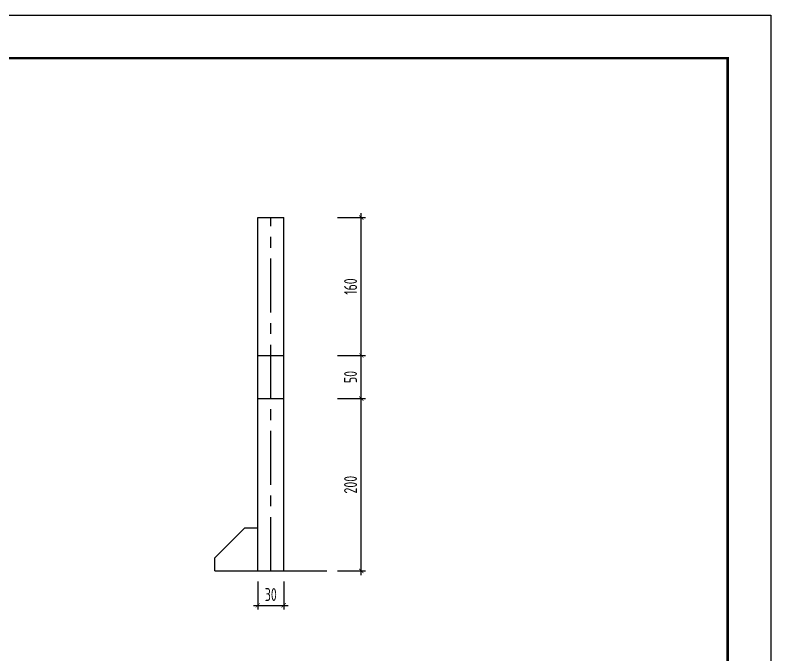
# Model space of a CAD drawing. Extents: x -100 to 128588, y -100 to 34507.
# Drawn here: x 41161 to 58692, y 14850 to 29700 of the extents above; entities that cross this region are included whole.
import ezdxf
from ezdxf.enums import TextEntityAlignment as Align

# ---------------------------------------------------------------- set-up
doc = ezdxf.new("R2010")
doc.units = 0
doc.header["$LTSCALE"] = 1000
doc.linetypes.add('CENTER', pattern=[2, 1.25, -0.25, 0.25, -0.25])
doc.layers.get('0').update_dxf_attribs({"linetype": 'CONTINUOUS'})
doc.layers.get('Defpoints').update_dxf_attribs({"linetype": 'CONTINUOUS'})
doc.layers.add('1粗实线', color=1, linetype='CONTINUOUS', lineweight=30)
doc.layers.add('HFZT', color=5, linetype='CONTINUOUS', lineweight=15)
doc.styles.add('TSSD_Dimension', font='tssdeng.shx', dxfattribs={"width": 0.7, "bigfont": 'hztxt.shx'})
doc.styles.add('TSSD_NORM', font='tssdeng.shx', dxfattribs={"width": 0.7, "bigfont": 'hztxt.shx'})
doc.dimstyles.new('TSSD_100_100', dxfattribs={"dimtxt": 300, "dimasz": 100, "dimexe": 100, "dimexo": 250, "dimgap": 100, "dimtad": 1, "dimdec": 0, "dimzin": 0, "dimdsep": 46, "dimtxsty": 'TSSD_Dimension', "dimblk": 'ARCHTICK', "dimblk1": 'ARCHTICK', "dimblk2": 'ARCHTICK', "dimcen": 0, "dimdle": 100, "dimclrt": 7, "dimadec": 0, "dimazin": 0, "dimtfac": 1, "dimtdec": 0, "dimtix": 1, "dimtmove": 2, "dimatfit": 3, "dimfxl": 1, "dimtolj": 1, "dimtzin": 0, "dimarcsym": 0})

# ---------------------------------------------------------------- blocks, each defined once
blk = doc.blocks.new('DETK')
at = {"color": 7, "linetype": 'Continuous'}
blk.add_lwpolyline([(0, 0), (0, 29700), (42000, 29700), (42000, 0), (0, 0)], dxfattribs=at)
at = {"layer": '1粗实线', "color": 7, "linetype": 'Continuous', "const_width": 60}
blk.add_lwpolyline([(2500, 1000), (2500, 28700), (41000, 28700), (41000, 1000), (2500, 1000)], dxfattribs=at)
at = {"layer": 'HFZT', "color": 2, "style": 'TSSD_NORM', "width": 0.7}
for tag, height, p in [('比例尺', 250, (40275, 3100)), ('图号', 250, (37501, 1700)), ('日期', 250, (40275, 1700)), ('图名', 400, (31926, 1425))]:
    blk.add_attdef(tag, text='', height=height, dxfattribs=at).set_placement(p, align=Align.MIDDLE)
blk = doc.blocks.new('_ArchTick')
at = {"color": 0, "linetype": 'ByBlock', "const_width": 0.15}
blk.add_lwpolyline([(-0.5, -0.5), (0.5, 0.5)], dxfattribs=at)
blk = doc.blocks.new('*D296')
at = {"color": 0, "lineweight": -2, "transparency": 16777216}
for p, q in [((46792, 16550), (46792, 15900)), ((47392, 16550), (47392, 15900)), ((46692, 16000), (47492, 16000))]:
    blk.add_line(p, q, dxfattribs=at)
at = {"layer": 'Defpoints', "color": 0, "transparency": 16777216}
for p in [(46792, 16800), (47392, 16800), (47392, 16000)]:
    blk.add_point(p, dxfattribs=at)
at = {"color": 0, "lineweight": -2, "transparency": 16777216, "xscale": 100, "yscale": 100, "zscale": 100, "rotation": 180}
blk.add_blockref('_ArchTick', (46792, 16000), dxfattribs=at)
at = {"color": 0, "lineweight": -2, "transparency": 16777216, "xscale": 100, "yscale": 100, "zscale": 100}
blk.add_blockref('_ArchTick', (47392, 16000), dxfattribs=at)
at = {"color": 7, "transparency": 16777216, "insert": (47092, 16250), "char_height": 300, "attachment_point": 5, "style": 'TSSD_Dimension'}
blk.add_mtext('\\A1;30', dxfattribs=at)
blk = doc.blocks.new('*D297')
at = {"color": 0, "lineweight": -2, "transparency": 16777216}
for p, q in [((49192, 16700), (49192, 20900)), ((48642, 20800), (49292, 20800)), ((48642, 16800), (49292, 16800))]:
    blk.add_line(p, q, dxfattribs=at)
at = {"layer": 'Defpoints', "color": 0, "transparency": 16777216}
for p in [(48392, 20800), (49192, 20800), (48392, 16800)]:
    blk.add_point(p, dxfattribs=at)
at = {"color": 0, "lineweight": -2, "transparency": 16777216, "xscale": 100, "yscale": 100, "zscale": 100}
for p, rotation in [((49192, 20800), 90), ((49192, 16800), 270)]:
    blk.add_blockref('_ArchTick', p, dxfattribs=dict(at, rotation=rotation))
at = {"color": 7, "transparency": 16777216, "insert": (48942, 18800), "char_height": 300, "attachment_point": 5, "rotation": 90, "style": 'TSSD_Dimension'}
blk.add_mtext('\\A1;200', dxfattribs=at)
blk = doc.blocks.new('*D298')
at = {"color": 0, "lineweight": -2, "transparency": 16777216}
for p, q in [((48642, 21800), (49292, 21800)), ((49192, 20700), (49192, 21900)), ((48642, 20800), (49292, 20800))]:
    blk.add_line(p, q, dxfattribs=at)
at = {"layer": 'Defpoints', "color": 0, "transparency": 16777216}
for p in [(48392, 21800), (49192, 21800), (48392, 20800)]:
    blk.add_point(p, dxfattribs=at)
at = {"color": 0, "lineweight": -2, "transparency": 16777216, "xscale": 100, "yscale": 100, "zscale": 100}
for p, rotation in [((49192, 21800), 90), ((49192, 20800), 270)]:
    blk.add_blockref('_ArchTick', p, dxfattribs=dict(at, rotation=rotation))
at = {"color": 7, "transparency": 16777216, "insert": (48942, 21300), "char_height": 300, "attachment_point": 5, "rotation": 90, "style": 'TSSD_Dimension'}
blk.add_mtext('\\A1;50', dxfattribs=at)
blk = doc.blocks.new('*D299')
at = {"color": 0, "lineweight": -2, "transparency": 16777216}
for p, q in [((49192, 21700), (49192, 25100)), ((48642, 25000), (49292, 25000)), ((48642, 21800), (49292, 21800))]:
    blk.add_line(p, q, dxfattribs=at)
at = {"layer": 'Defpoints', "color": 0, "transparency": 16777216}
for p in [(48392, 25000), (49192, 25000), (48392, 21800)]:
    blk.add_point(p, dxfattribs=at)
at = {"color": 0, "lineweight": -2, "transparency": 16777216, "xscale": 100, "yscale": 100, "zscale": 100}
for p, rotation in [((49192, 25000), 90), ((49192, 21800), 270)]:
    blk.add_blockref('_ArchTick', p, dxfattribs=dict(at, rotation=rotation))
at = {"color": 7, "transparency": 16777216, "insert": (48942, 23400), "char_height": 300, "attachment_point": 5, "rotation": 90, "style": 'TSSD_Dimension'}
blk.add_mtext('\\A1;160', dxfattribs=at)

msp = doc.modelspace()

# ---------------------------------------------------------------- linework, layer by layer
for p, q in [((46792.22448, 16800), (46792.22448, 25000)), ((46792.22448, 25000), (47392.22448, 25000)), ((47392.22448, 16800), (47392.22448, 25000)), ((46792.22448, 21800), (47392.22448, 21800)), ((46792.22448, 20800), (47392.22448, 20800)), ((45792.22448, 17100), (46492.22448, 17800)), ((46492.22448, 17800), (46792.22448, 17800)), ((45792.22448, 16800), (45792.22448, 17100)), ((45792.22448, 16800), (46792.22448, 16800)), ((46792.22448, 16800), (47392.22448, 16800)), ((47392.22448, 16800), (48392.22448, 16800))]:
    msp.add_line(p, q)
at = {"linetype": 'CENTER'}
msp.add_line((47092.22448, 16800), (47092.22448, 25000), dxfattribs=at)

# ---------------------------------------------------------------- block references
msp.add_blockref('DETK', (16692.22448, 0))

# ---------------------------------------------------------------- dimensions: what is measured, and where the dimension line sits
for p1, p2, text, picture, middle in [((48392.22448, 21800), (48392.22448, 25000), '160', '*D299', (48942.22448, 23400)), ((48392.22448, 20800), (48392.22448, 21800), '50', '*D298', (48942.22448, 21300)), ((48392.22448, 16800), (48392.22448, 20800), '200', '*D297', (48942.22448, 18800)), ((46792.22448, 16800), (47392.22448, 16800), '30', '*D296', (47092.22448, 16250))]:
    dim = msp.add_aligned_dim(p1=p1, p2=p2, distance=-800, text=text, dimstyle='TSSD_100_100')
    dim.commit()
    dim.dimension.update_dxf_attribs({"geometry": picture, "text_midpoint": middle})

doc.saveas('drawing.dxf')
